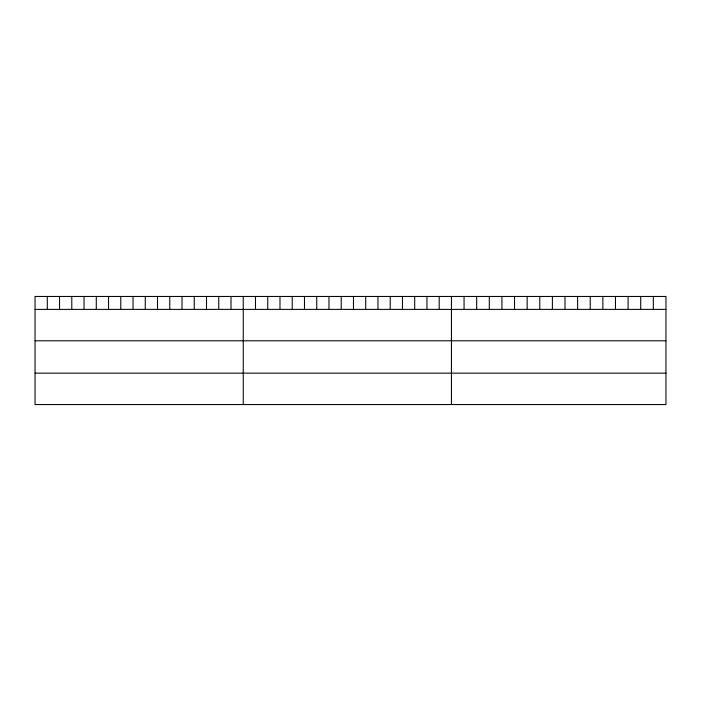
<?xml version="1.0" encoding="UTF-8"?>
<svg xmlns="http://www.w3.org/2000/svg" width="701" height="701" viewBox="0 0 701 701"><rect width="100%" height="100%" fill="white"/><g stroke="black" fill="none" stroke-linecap="round" stroke-linejoin="round"><path stroke-width="1.05" d="M665.95 309.395L665.95 404.547L35.05 404.547L35.05 296.453L665.95 296.453L665.95 309.395L35.05 309.395M35.05 340.8L665.95 340.8M35.05 373.151L665.95 373.151M653.332 296.453L653.332 309.395M640.714 296.453L640.714 309.395M628.096 296.453L628.096 309.395M615.478 296.453L615.478 309.395M602.86 296.453L602.86 309.395M590.242 296.453L590.242 309.395M577.624 296.453L577.624 309.395M565.006 296.453L565.006 309.395M552.388 296.453L552.388 309.395M539.77 296.453L539.77 309.395M527.152 296.453L527.152 309.395M514.534 296.453L514.534 309.395M501.916 296.453L501.916 309.395M489.298 296.453L489.298 309.395M476.68 296.453L476.68 309.395M464.062 296.453L464.062 309.395M451.444 296.453L451.444 404.547M439.194 296.453L439.194 309.395M426.953 296.453L426.953 309.395M414.703 296.453L414.703 309.395M402.453 296.453L402.453 309.395M390.212 296.453L390.212 309.395M377.962 296.453L377.962 309.395M365.712 296.453L365.712 309.395M353.47 296.453L353.47 309.395M341.221 296.453L341.221 309.395M328.979 296.453L328.979 309.395M316.729 296.453L316.729 309.395M304.479 296.453L304.479 309.395M292.238 296.453L292.238 309.395M279.988 296.453L279.988 309.395M267.738 296.453L267.738 309.395M255.497 296.453L255.497 309.395M243.247 296.453L243.247 404.547M230.997 296.453L230.997 309.395M218.756 296.453L218.756 309.395M206.506 296.453L206.506 309.395M194.256 296.453L194.256 309.395M182.015 296.453L182.015 309.395M169.765 296.453L169.765 309.395M157.515 296.453L157.515 309.395M145.273 296.453L145.273 309.395M133.024 296.453L133.024 309.395M120.782 296.453L120.782 309.395M108.532 296.453L108.532 309.395M96.282 296.453L96.282 309.395M84.041 296.453L84.041 309.395M71.791 296.453L71.791 309.395M59.541 296.453L59.541 309.395M47.3 296.453L47.3 309.395"/></g></svg>
